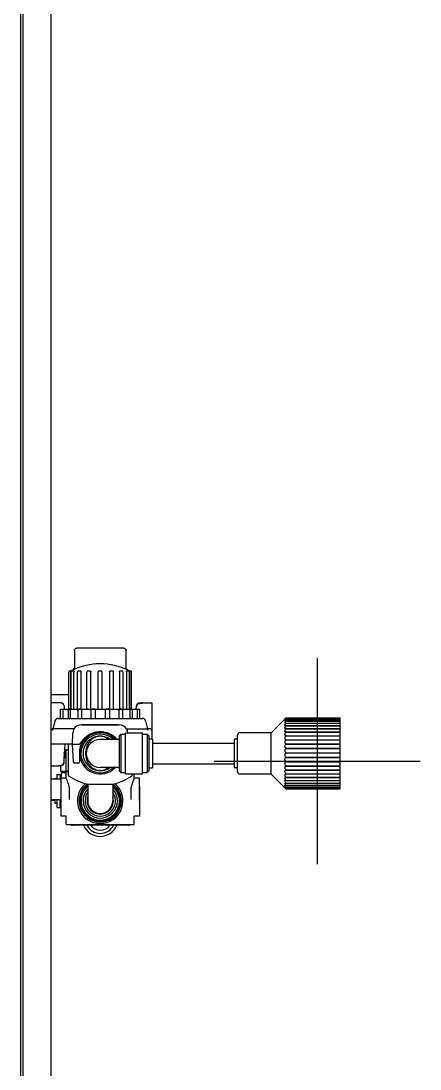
# Model space of a CAD drawing. Header units: millimetres. Extents: x 2482 to 7241, y 2335 to 6851.
# Drawn here: x 4660 to 4854, y 4511 to 5019 of the extents above; entities that cross this region are included whole.
import ezdxf

# ---------------------------------------------------------------- set-up
doc = ezdxf.new("R2010")
doc.units = ezdxf.units.MM
doc.header["$LTSCALE"] = 669.9
doc.layers.get('0').update_dxf_attribs({"linetype": 'CONTINUOUS'})
for name, color, linetype in [('_2211', 7, 'CONTINUOUS'), ('_7182', 7, 'CONTINUOUS'), ('_9295', 7, 'CONTINUOUS'), ('ASSI', 7, 'CONTINUOUS'), ('GEOM', 7, 'CONTINUOUS')]:
    doc.layers.add(name, color=color, linetype=linetype)

msp = doc.modelspace()

# ---------------------------------------------------------------- linework, layer by layer
at = {"linetype": 'Continuous'}
msp.add_line((4659.85, 3837.47), (4659.85, 5487.87), dxfattribs=at)
at = {"color": 4}
for p, q in [((4803.63, 4710.15), (4803.63, 4610.15)), ((4753.63, 4660.15), (4853.63, 4660.15))]:
    msp.add_line(p, q, dxfattribs=at)
at = {"color": 7, "linetype": 'Continuous'}
for p, q in [((4765.05, 4670.87), (4763.75, 4670.87)), ((4681.08, 4668.13), (4680.73, 4661.44)), ((4680.9, 4664.37), (4681.45, 4664.37)), ((4681.45, 4664.8), (4681.45, 4664.87)), ((4681.45, 4663.37), (4680.9, 4663.37)), ((4680.93, 4661.57), (4680.9, 4661.57)), ((4681.45, 4662.94), (4681.46, 4662.96)), ((4677.35, 4653.67), (4678.85, 4653.67)), ((4677.35, 4653.67), (4677.35, 4651.47)), ((4678.85, 4653.67), (4678.85, 4651.47)), ((4679.35, 4654.17), (4679.35, 4651.87)), ((4765.05, 4656.87), (4763.75, 4656.87)), ((4678.85, 4653.17), (4679.35, 4653.17)), ((4677.35, 4641.57), (4677.35, 4637.67)), ((4678.85, 4637.67), (4678.85, 4641.57)), ((4677.35, 4637.67), (4678.85, 4637.67)), ((4678.85, 4638.17), (4679.3, 4638.17))]:
    msp.add_line(p, q, dxfattribs=at)
for centre, radius, start, end in [((4677.14, 4663.87), 3.79, 2.8369, 7.5991), ((4677.14, 4663.87), 3.79, 352.4059, 2.5294), ((4677.16, 4663.87), 3.77, 2.5452, 2.8338), ((4676.85, 4663.68), 4.75, 28.9684, 29.8292), ((4676.85, 4663.68), 4.75, 28.0074, 28.9684), ((4676.85, 4663.68), 4.75, 26.6813, 28.0074), ((4681.33, 4668.12), 0.25, 118.9983, 177), ((4676.85, 4663.69), 4.74, 25.5402, 26.6812), ((4676.86, 4663.69), 4.74, 24.5722, 25.5402), ((4676.86, 4663.69), 4.73, 23.3175, 24.5722), ((4676.87, 4663.69), 4.73, 22.5474, 23.3174), ((4676.87, 4663.69), 4.72, 21.0025, 22.5476), ((4676.88, 4663.7), 4.72, 20.5181, 21.0023), ((4676.89, 4663.7), 4.7, 18.4656, 20.5187), ((4676.91, 4663.71), 4.68, 17.3773, 18.465), ((4676.92, 4663.71), 4.67, 16.3949, 17.3772), ((4676.95, 4663.72), 4.64, 14.3176, 16.3964), ((4679.48, 4664.62), 1.98, 4.6009, 5.2558), ((4679.46, 4664.62), 2.01, 352.7256, 354.8598), ((4679.49, 4664.62), 1.97, 3.2166, 4.6016), ((4679.5, 4664.62), 1.96, 2.3765, 3.2159), ((4679.51, 4664.62), 1.95, 1.1544, 2.3767), ((4679.51, 4664.62), 1.95, 359.0741, 1.1541), ((4679.51, 4664.62), 1.95, 358.0037, 359.0738), ((4679.5, 4664.62), 1.96, 356.9771, 358.0037), ((4679.49, 4664.62), 1.97, 355.714, 356.9767), ((4679.48, 4664.62), 1.98, 354.8627, 355.7144), ((4676.83, 4664.07), 4.8, 324.5758, 328.6273), ((4676.84, 4664.05), 4.75, 328.4659, 331.0313), ((4676.85, 4664.05), 4.75, 331.0316, 331.9926), ((4676.85, 4664.05), 4.75, 331.9926, 333.3187), ((4676.85, 4664.05), 4.74, 333.3188, 334.4598), ((4676.86, 4664.05), 4.74, 334.4598, 335.4278), ((4676.86, 4664.05), 4.73, 335.4278, 336.6825), ((4676.87, 4664.04), 4.73, 336.6826, 337.4526), ((4676.87, 4664.04), 4.72, 337.4524, 338.9975), ((4676.88, 4664.04), 4.72, 338.9977, 339.4819), ((4676.89, 4664.03), 4.7, 339.4813, 341.5344), ((4676.91, 4664.03), 4.68, 341.535, 342.6227), ((4676.92, 4664.02), 4.67, 342.6228, 343.6051), ((4676.95, 4664.01), 4.64, 343.6036, 345.6824), ((4679.46, 4663.11), 2.01, 5.1401, 7.2744), ((4679.46, 4663.12), 2.01, 352.7259, 354.7415), ((4679.48, 4663.12), 1.98, 4.2856, 5.1372), ((4679.49, 4663.12), 1.97, 3.0233, 4.286), ((4679.5, 4663.12), 1.96, 1.9964, 3.0228), ((4679.51, 4663.12), 1.95, 0.9261, 1.9964), ((4679.51, 4663.12), 1.95, 358.8459, 0.9258), ((4679.51, 4663.12), 1.96, 357.6233, 358.8455), ((4679.5, 4663.12), 1.96, 356.7841, 357.6235), ((4679.49, 4663.12), 1.97, 355.3984, 356.7833), ((4679.85, 4654.17), 0.5, 90, 180)]:
    msp.add_arc(centre, radius, start, end, dxfattribs=at)
at = {"layer": '_2211', "color": 7, "linetype": 'Continuous'}
for centre, start, end in [((4687.44, 4702.28), 120.5697, 140.4597), ((4709.27, 4702.28), 39.5403, 59.4303)]:
    msp.add_arc(centre, 3.18, start, end, dxfattribs=at)
at = {"layer": '_7182', "color": 7, "linetype": 'Continuous'}
for p, q in [((4681.58, 4665.63), (4681.58, 4655.09)), ((4678.99, 4658.01), (4678.99, 4655.09)), ((4682.85, 4655.09), (4678.99, 4655.09))]:
    msp.add_line(p, q, dxfattribs=at)
at = {"layer": '_9295', "color": 7, "linetype": 'Continuous'}
for p, q in [((4679.35, 4648.23), (4679.3, 4648.23)), ((4679.3, 4633.5), (4679.3, 4648.23)), ((4717.4, 4648.23), (4717.35, 4648.23)), ((4717.4, 4648.23), (4717.4, 4633.5)), ((4681.85, 4633.5), (4679.3, 4633.5)), ((4717.4, 4633.5), (4714.85, 4633.5)), ((4711.71, 4629.02), (4684.99, 4629.02))]:
    msp.add_line(p, q, dxfattribs=at)
for centre, start, end in [((4684.99, 4630.54), 230.9115, 270), ((4711.71, 4630.54), 270, 309.0885)]:
    msp.add_arc(centre, 1.52, start, end, dxfattribs=at)
at = {"layer": 'ASSI', "color": 7, "linetype": 'Continuous'}
for p, q in [((4683.1, 4692.27), (4674.35, 4692.27)), ((4679.05, 4685.27), (4717.65, 4685.27)), ((4679.05, 4680.87), (4679.05, 4685.27)), ((4680.31, 4680.87), (4680.31, 4685.27)), ((4682.82, 4684.77), (4682.82, 4680.87)), ((4683.88, 4680.87), (4683.88, 4685.27)), ((4687.49, 4684.77), (4687.49, 4680.87)), ((4689.24, 4685.19), (4689.24, 4685.27)), ((4689.25, 4684.77), (4689.25, 4680.87)), ((4693.8, 4684.77), (4693.8, 4680.87)), ((4695.89, 4684.77), (4695.89, 4680.87)), ((4700.82, 4684.77), (4700.82, 4680.87)), ((4702.9, 4684.77), (4702.9, 4680.87)), ((4707.45, 4684.77), (4707.45, 4680.87)), ((4707.47, 4685.19), (4707.47, 4685.27)), ((4709.22, 4684.77), (4709.22, 4680.87)), ((4712.82, 4680.87), (4712.82, 4685.27)), ((4713.88, 4684.77), (4713.88, 4680.87)), ((4716.4, 4680.87), (4716.4, 4685.27)), ((4717.65, 4680.87), (4717.65, 4685.27)), ((4676.36, 4679.75), (4675.26, 4675.53)), ((4720.34, 4679.75), (4721.37, 4675.78)), ((4710.55, 4673.82), (4718.95, 4673.82)), ((4710.55, 4653.92), (4710.55, 4673.82)), ((4718.95, 4653.92), (4718.95, 4673.82)), ((4707.05, 4670.67), (4698.35, 4670.67)), ((4708.35, 4673.17), (4710.55, 4673.17)), ((4718.95, 4673.17), (4721.15, 4673.17)), ((4723.65, 4668.87), (4763.55, 4668.87)), ((4723.65, 4658.87), (4763.55, 4658.87)), ((4679.85, 4654.67), (4681.85, 4654.67)), ((4680.88, 4655.09), (4681.1, 4654.87)), ((4682.85, 4654.87), (4681.1, 4654.87)), ((4681.85, 4651.87), (4681.85, 4654.87)), ((4707.05, 4657.07), (4698.35, 4657.07)), ((4708.35, 4654.57), (4710.55, 4654.57)), ((4710.55, 4653.92), (4718.95, 4653.92)), ((4714.85, 4651.86), (4714.85, 4653.92)), ((4718.95, 4654.57), (4721.15, 4654.57)), ((4674.35, 4651.47), (4679.35, 4651.47)), ((4676.35, 4651.67), (4677.35, 4651.67)), ((4676.35, 4651.47), (4676.35, 4651.67)), ((4681.86, 4651.87), (4679.35, 4651.87)), ((4679.35, 4640.87), (4679.35, 4651.87)), ((4681.86, 4651.85), (4681.85, 4651.87)), ((4717.35, 4651.87), (4714.85, 4651.87)), ((4717.35, 4640.87), (4717.35, 4651.87)), ((4683.35, 4641.55), (4683.35, 4647.29)), ((4713.35, 4641.55), (4713.35, 4647.29)), ((4674.35, 4641.57), (4679.3, 4641.57)), ((4676.35, 4641.57), (4676.35, 4639.67)), ((4676.35, 4639.67), (4677.35, 4639.67)), ((4681.85, 4629.37), (4681.85, 4633.5)), ((4714.85, 4629.37), (4714.85, 4633.5))]:
    msp.add_line(p, q, dxfattribs=at)
at = {"layer": 'ASSI', "linetype": 'Continuous'}
msp.add_line((4681.18, 4665.63), (4682.85, 4665.63), dxfattribs=at)
at = {"layer": 'ASSI', "color": 7, "linetype": 'Continuous'}
for centre, radius, start, end in [((4690.31, 4685.2), 1.07, 180.1872, 181.5909), ((4676.83, 4664.07), 4.8, 324.1278, 328.6273), ((4698.35, 4640.87), 11.05, 130.5883, 49.4117)]:
    msp.add_arc(centre, radius, start, end, dxfattribs=at)
for points, knots in [([(4682.82, 4684.77), (4682.82, 4684.9), (4682.98, 4685.18), (4683.26, 4685.27), (4683.4, 4685.27)], [0, 0, 0, 0, 0.496582, 1, 1, 1, 1]), ([(4687.49, 4684.77), (4687.49, 4684.9), (4687.63, 4685.17), (4687.89, 4685.27), (4688.02, 4685.27)], [0, 0, 0, 0, 0.514685, 1, 1, 1, 1]), ([(4689.24, 4685.17), (4689.24, 4685.14), (4689.24, 4685.01), (4689.25, 4684.88), (4689.25, 4684.77)], [0, 0, 0, 0, 0.18902, 1, 1, 1, 1]), ([(4693.8, 4684.77), (4693.8, 4684.84), (4693.85, 4685.06), (4694.06, 4685.27), (4694.21, 4685.27)], [0, 0, 0, 0, 0.30425, 1, 1, 1, 1]), ([(4695.67, 4685.27), (4695.73, 4685.27), (4695.85, 4685.06), (4695.89, 4684.89), (4695.89, 4684.77)], [0, 0, 0, 0, 0.341716, 1, 1, 1, 1]), ([(4700.82, 4684.77), (4700.82, 4684.89), (4700.85, 4685.06), (4700.97, 4685.27), (4701.04, 4685.27)], [0, 0, 0, 0, 0.658284, 1, 1, 1, 1]), ([(4702.49, 4685.27), (4702.54, 4685.27), (4702.76, 4685.2), (4702.9, 4684.95), (4702.9, 4684.77)], [0, 0, 0, 0, 0.207365, 1, 1, 1, 1]), ([(4707.45, 4684.77), (4707.45, 4684.81), (4707.45, 4684.95), (4707.47, 4685.09), (4707.47, 4685.19)], [0, 0, 0, 0, 0.310305, 1, 1, 1, 1]), ([(4708.68, 4685.27), (4708.81, 4685.27), (4709.07, 4685.17), (4709.22, 4684.9), (4709.22, 4684.77)], [0, 0, 0, 0, 0.485315, 1, 1, 1, 1]), ([(4713.3, 4685.27), (4713.44, 4685.27), (4713.72, 4685.18), (4713.88, 4684.9), (4713.88, 4684.77)], [0, 0, 0, 0, 0.503418, 1, 1, 1, 1]), ([(4683.35, 4647.29), (4683.24, 4647.88), (4682.85, 4649.44), (4682.27, 4650.93), (4681.86, 4651.85)], [0, 0, 0, 0, 0.375372, 1, 1, 1, 1]), ([(4714.85, 4651.87), (4714.83, 4651.85), (4714.8, 4651.72), (4714.68, 4651.49), (4714.52, 4651.09), (4714.2, 4650.31), (4713.76, 4649.03), (4713.47, 4647.92), (4713.35, 4647.29)], [0, 0, 0, 0, 0.01883, 0.074408, 0.164268, 0.284948, 0.603343, 1, 1, 1, 1])]:
    msp.add_open_spline(points, degree=3, knots=knots, dxfattribs=at)
at = {"layer": 'GEOM', "linetype": 'Continuous'}
for p, q in [((4660.85, 3832.87), (4660.85, 5484.69)), ((4674.35, 5484.49), (4674.35, 4373.87))]:
    msp.add_line(p, q, dxfattribs=at)
at = {"layer": 'GEOM', "color": 7, "linetype": 'Continuous'}
for p, q in [((4709.65, 4714.87), (4687.05, 4714.87)), ((4685.83, 4713.87), (4685.83, 4713.99)), ((4685.83, 4713.99), (4685.83, 4704.64)), ((4710.88, 4713.99), (4710.87, 4713.87)), ((4710.88, 4704.64), (4710.88, 4713.99)), ((4683.1, 4685.27), (4683.1, 4703.37)), ((4683.6, 4703.87), (4684.32, 4703.87)), ((4684.14, 4685.27), (4684.14, 4703.26)), ((4684.19, 4685.27), (4684.19, 4703.37)), ((4684.69, 4703.87), (4685.56, 4703.87)), ((4685.6, 4685.27), (4685.6, 4703.26)), ((4687.28, 4685.27), (4687.28, 4703.37)), ((4687.78, 4703.87), (4688.75, 4703.87)), ((4689.01, 4703.26), (4689.01, 4703.37)), ((4689.01, 4685.27), (4689.01, 4703.26)), ((4691.9, 4685.27), (4691.9, 4703.37)), ((4692.4, 4703.87), (4693.4, 4703.87)), ((4693.47, 4703.86), (4693.4, 4703.87)), ((4693.83, 4703.26), (4693.84, 4703.37)), ((4693.83, 4685.27), (4693.83, 4703.26)), ((4697.35, 4685.27), (4697.35, 4703.37)), ((4697.85, 4703.87), (4698.85, 4703.87)), ((4699.35, 4685.27), (4699.35, 4703.37)), ((4702.87, 4703.37), (4702.87, 4703.26)), ((4702.87, 4703.26), (4702.87, 4685.27)), ((4703.24, 4703.86), (4703.3, 4703.87)), ((4703.3, 4703.87), (4704.3, 4703.87)), ((4704.8, 4685.27), (4704.8, 4703.37)), ((4707.69, 4703.37), (4707.7, 4703.26)), ((4707.7, 4703.26), (4707.7, 4685.27)), ((4707.96, 4703.87), (4708.93, 4703.87)), ((4709.43, 4685.27), (4709.43, 4703.37)), ((4711.1, 4703.26), (4711.1, 4685.27)), ((4711.14, 4703.87), (4712.02, 4703.87)), ((4712.38, 4703.87), (4713.1, 4703.87)), ((4712.52, 4685.27), (4712.52, 4703.37)), ((4712.56, 4703.37), (4712.57, 4703.29)), ((4712.57, 4703.29), (4712.57, 4703.26)), ((4712.57, 4703.26), (4712.57, 4685.27)), ((4713.6, 4685.27), (4713.6, 4703.37)), ((4678.24, 4688.37), (4674.35, 4688.37)), ((4678.87, 4688.36), (4678.27, 4688.37)), ((4679.27, 4688.36), (4678.87, 4688.36)), ((4680.77, 4686.94), (4680.74, 4687.18)), ((4680.77, 4686.94), (4680.86, 4685.27)), ((4683.88, 4685.27), (4683.4, 4685.27)), ((4689.24, 4685.27), (4688.02, 4685.27)), ((4695.67, 4685.27), (4694.21, 4685.27)), ((4702.49, 4685.27), (4701.04, 4685.27)), ((4708.68, 4685.27), (4707.47, 4685.27)), ((4713.3, 4685.27), (4712.82, 4685.27)), ((4715.84, 4685.27), (4715.93, 4686.91)), ((4717.42, 4688.03), (4717.21, 4688.01)), ((4717.83, 4688.03), (4717.42, 4688.03)), ((4717.43, 4688.33), (4717.84, 4688.33)), ((4718.03, 4688.04), (4717.83, 4688.03)), ((4718.68, 4688.37), (4723.35, 4688.37)), ((4723.35, 4688.37), (4723.35, 4670.87)), ((4677.81, 4680.87), (4718.89, 4680.87)), ((4781.3, 4673.87), (4788.06, 4680.62)), ((4788.55, 4681.1), (4814.85, 4681.1)), ((4788.55, 4681.1), (4814.85, 4681.1)), ((4788.55, 4681.1), (4788.55, 4681.1)), ((4788.55, 4680.87), (4814.85, 4680.87)), ((4788.55, 4680.85), (4788.55, 4680.87)), ((4788.55, 4680.85), (4814.85, 4680.85)), ((4788.55, 4680.38), (4814.85, 4680.38)), ((4788.55, 4680.34), (4788.55, 4680.38)), ((4788.55, 4680.34), (4814.85, 4680.34)), ((4788.55, 4679.62), (4814.85, 4679.62)), ((4788.55, 4679.57), (4788.55, 4679.62)), ((4788.55, 4679.57), (4814.85, 4679.57)), ((4814.85, 4646.63), (4814.85, 4681.1)), ((4675.35, 4675.87), (4674.35, 4675.87)), ((4685.43, 4675.87), (4675.37, 4675.87)), ((4684.84, 4668.37), (4685.03, 4673.84)), ((4689.03, 4677.7), (4707.67, 4677.7)), ((4689.6, 4677.9), (4707.1, 4677.9)), ((4689.6, 4677.7), (4689.6, 4677.9)), ((4707.1, 4677.7), (4707.1, 4677.9)), ((4711.58, 4675.87), (4721.33, 4675.87)), ((4711.67, 4673.84), (4711.67, 4673.82)), ((4721.35, 4675.85), (4721.35, 4675.87)), ((4721.37, 4675.78), (4721.37, 4675.8)), ((4721.7, 4675.87), (4721.57, 4675.89)), ((4722.35, 4675.87), (4721.7, 4675.87)), ((4781.3, 4673.87), (4766.05, 4673.87)), ((4781.3, 4653.87), (4781.3, 4673.87)), ((4788.55, 4675.93), (4788.38, 4675.91)), ((4788.55, 4674.29), (4788.5, 4674.28)), ((4788.55, 4678.62), (4814.85, 4678.62)), ((4788.55, 4678.55), (4788.55, 4678.62)), ((4788.55, 4678.55), (4814.85, 4678.55)), ((4788.55, 4677.38), (4814.85, 4677.38)), ((4788.55, 4677.3), (4788.55, 4677.38)), ((4788.55, 4677.3), (4814.85, 4677.3)), ((4788.55, 4675.93), (4814.85, 4675.93)), ((4788.55, 4675.84), (4788.55, 4675.93)), ((4788.55, 4675.84), (4814.85, 4675.84)), ((4788.55, 4674.29), (4814.85, 4674.29)), ((4788.55, 4674.19), (4788.55, 4674.29)), ((4788.55, 4674.19), (4814.85, 4674.19)), ((4707.55, 4672.37), (4708.35, 4673.17)), ((4707.55, 4672.37), (4707.55, 4655.37)), ((4708.35, 4673.17), (4708.35, 4654.57)), ((4721.95, 4672.37), (4721.15, 4673.17)), ((4721.15, 4673.17), (4721.15, 4654.57)), ((4721.95, 4672.37), (4721.95, 4655.37)), ((4723.65, 4670.87), (4721.95, 4670.87)), ((4723.65, 4670.87), (4723.65, 4656.87)), ((4763.55, 4657.07), (4763.55, 4670.67)), ((4765.05, 4654.87), (4765.05, 4672.87)), ((4788.55, 4672.48), (4814.85, 4672.48)), ((4788.55, 4672.38), (4788.55, 4672.48)), ((4788.55, 4672.38), (4814.85, 4672.38)), ((4788.55, 4670.54), (4814.85, 4670.54)), ((4788.55, 4670.43), (4788.55, 4670.54)), ((4788.55, 4670.43), (4814.85, 4670.43)), ((4684.84, 4668.37), (4674.44, 4668.37)), ((4682.85, 4668.37), (4682.85, 4653.32)), ((4685.3, 4659.59), (4684.84, 4668.37)), ((4685.1, 4668.37), (4688.36, 4668.37)), ((4688.25, 4664.12), (4688.2, 4664.12)), ((4688.2, 4664.12), (4688.2, 4659.62)), ((4688.25, 4665.37), (4688.25, 4662.37)), ((4688.38, 4664.62), (4688.25, 4664.62)), ((4688.46, 4665.37), (4688.28, 4665.37)), ((4788.55, 4668.49), (4814.85, 4668.49)), ((4788.55, 4668.38), (4788.55, 4668.49)), ((4788.55, 4668.38), (4814.85, 4668.38)), ((4788.55, 4666.37), (4814.85, 4666.37)), ((4788.55, 4666.26), (4788.55, 4666.37)), ((4788.55, 4666.26), (4814.85, 4666.26)), ((4788.55, 4664.21), (4814.85, 4664.21)), ((4788.55, 4664.1), (4788.55, 4664.21)), ((4788.55, 4664.1), (4814.85, 4664.1)), ((4680.73, 4661.44), (4680.6, 4658.97)), ((4687.7, 4659.12), (4685.8, 4659.12)), ((4688.25, 4663.12), (4688.38, 4663.12)), ((4688.46, 4662.37), (4688.25, 4662.37)), ((4788.55, 4662.05), (4814.85, 4662.05)), ((4788.55, 4661.93), (4788.55, 4662.05)), ((4788.55, 4661.93), (4814.85, 4661.93)), ((4788.55, 4659.91), (4814.85, 4659.91)), ((4788.55, 4659.8), (4788.55, 4659.91)), ((4788.55, 4659.8), (4814.85, 4659.8)), ((4674.35, 4657.87), (4677.89, 4657.87)), ((4678.06, 4657.9), (4678.06, 4657.9)), ((4678.08, 4657.9), (4678.11, 4657.91)), ((4678.1, 4657.91), (4678.13, 4657.92)), ((4678.87, 4658.01), (4679.6, 4658.01)), ((4679.12, 4658.01), (4679.33, 4658.03)), ((4698.35, 4655.57), (4697.7, 4655.6)), ((4707.55, 4655.37), (4708.35, 4654.57)), ((4713.85, 4653.92), (4713.85, 4653.32)), ((4721.95, 4655.37), (4721.15, 4654.57)), ((4721.95, 4656.87), (4723.65, 4656.87)), ((4781.3, 4653.87), (4766.05, 4653.87)), ((4781.3, 4653.87), (4788.02, 4647.15)), ((4788.54, 4653.91), (4788.55, 4653.91)), ((4788.55, 4657.84), (4814.85, 4657.84)), ((4788.55, 4657.73), (4788.55, 4657.84)), ((4788.55, 4657.73), (4814.85, 4657.73)), ((4788.55, 4655.86), (4814.85, 4655.86)), ((4788.55, 4655.76), (4788.55, 4655.86)), ((4788.55, 4655.76), (4814.85, 4655.76)), ((4788.55, 4654.01), (4814.85, 4654.01)), ((4788.55, 4653.91), (4788.55, 4654.01)), ((4788.55, 4653.91), (4814.85, 4653.91)), ((4674.35, 4651.47), (4679.35, 4651.47)), ((4692.25, 4648.91), (4704.45, 4648.91)), ((4692.25, 4648.91), (4692.25, 4640.87)), ((4704.45, 4648.91), (4704.45, 4640.87)), ((4788.41, 4652.24), (4788.55, 4652.23)), ((4788.55, 4652.31), (4814.85, 4652.31)), ((4788.55, 4652.23), (4788.55, 4652.31)), ((4788.55, 4652.23), (4814.85, 4652.23)), ((4788.55, 4650.8), (4814.85, 4650.8)), ((4788.55, 4650.72), (4788.55, 4650.8)), ((4788.55, 4650.72), (4814.85, 4650.72)), ((4788.55, 4649.49), (4814.85, 4649.49)), ((4788.55, 4649.43), (4788.55, 4649.49)), ((4788.55, 4649.43), (4814.85, 4649.43)), ((4788.55, 4648.41), (4814.85, 4648.41)), ((4788.55, 4648.36), (4788.55, 4648.41)), ((4788.55, 4648.36), (4814.85, 4648.36)), ((4689.35, 4645.2), (4689.35, 4645.49)), ((4689.85, 4646.35), (4690.14, 4646.52)), ((4706.56, 4646.52), (4706.85, 4646.35)), ((4707.35, 4645.49), (4707.35, 4645.2)), ((4788.55, 4646.63), (4788.53, 4646.65)), ((4788.55, 4647.57), (4814.85, 4647.57)), ((4788.55, 4647.53), (4788.55, 4647.57)), ((4788.55, 4647.53), (4814.85, 4647.53)), ((4788.55, 4646.99), (4814.85, 4646.99)), ((4788.55, 4646.97), (4788.55, 4646.99)), ((4788.55, 4646.97), (4814.85, 4646.97)), ((4788.55, 4646.68), (4814.85, 4646.68)), ((4788.55, 4646.67), (4788.55, 4646.68)), ((4788.55, 4646.67), (4814.85, 4646.67)), ((4788.55, 4646.63), (4814.85, 4646.63)), ((4674.35, 4641.57), (4679.3, 4641.57)), ((4674.35, 4641.17), (4676.35, 4641.17)), ((4688.46, 4642.37), (4688.25, 4642.37)), ((4688.25, 4642.37), (4688.25, 4639.37)), ((4688.38, 4641.62), (4688.25, 4641.62)), ((4688.38, 4640.12), (4688.25, 4640.12)), ((4688.46, 4639.37), (4688.25, 4639.37)), ((4708.45, 4642.37), (4708.24, 4642.37)), ((4708.45, 4639.37), (4708.24, 4639.37)), ((4708.45, 4641.62), (4708.32, 4641.62)), ((4708.45, 4640.12), (4708.32, 4640.12)), ((4708.45, 4639.37), (4708.45, 4642.37)), ((4689.35, 4636.25), (4689.35, 4636.54)), ((4690.14, 4635.22), (4689.85, 4635.38)), ((4706.85, 4635.38), (4706.56, 4635.22)), ((4707.35, 4636.54), (4707.35, 4636.25)), ((4681.85, 4629.37), (4714.85, 4629.37)), ((4697.35, 4629.37), (4697.35, 4629.17)), ((4699.35, 4629.17), (4697.35, 4629.17)), ((4697.85, 4630.76), (4697.54, 4630.94)), ((4699.16, 4630.94), (4698.85, 4630.76)), ((4699.35, 4629.37), (4699.35, 4629.17))]:
    msp.add_line(p, q, dxfattribs=at)
for points in [[(4684.14, 4703.26), (4684.14, 4703.29), (4684.14, 4703.33), (4684.14, 4703.37)], [(4685.6, 4703.26), (4685.6, 4703.29), (4685.6, 4703.33), (4685.61, 4703.37)], [(4711.1, 4703.37), (4711.1, 4703.33), (4711.1, 4703.29), (4711.1, 4703.26)], [(4680.74, 4687.18), (4680.59, 4687.58), (4680.31, 4687.94), (4679.94, 4688.2), (4679.51, 4688.34), (4679.27, 4688.36)], [(4717.21, 4688.01), (4716.79, 4687.88), (4716.42, 4687.63), (4716.13, 4687.27), (4715.95, 4686.82), (4715.91, 4686.51)], [(4717.43, 4688.33), (4717.19, 4688.32), (4716.76, 4688.18), (4716.39, 4687.92), (4716.11, 4687.56), (4715.96, 4687.13), (4715.93, 4686.91)], [(4718.66, 4688.37), (4718.58, 4688.37), (4718.35, 4688.35), (4718.09, 4688.34), (4717.84, 4688.33)], [(4718.41, 4688.14), (4718.33, 4688.11), (4718.2, 4688.07), (4718.03, 4688.04)], [(4718.46, 4688.17), (4718.46, 4688.16), (4718.41, 4688.14)], [(4721.57, 4675.89), (4721.43, 4675.95), (4721.34, 4676.03), (4721.29, 4676.1)], [(4679.33, 4658.03), (4679.76, 4658.16), (4680.13, 4658.41), (4680.42, 4658.77), (4680.59, 4659.21), (4680.62, 4659.48)], [(4679.6, 4658.01), (4679.7, 4658.02), (4680.01, 4658.11), (4680.29, 4658.29), (4680.48, 4658.56), (4680.59, 4658.87), (4680.6, 4658.97)], [(4678.06, 4657.9), (4678.07, 4657.9), (4678.08, 4657.9)], [(4678.06, 4657.9), (4678.06, 4657.9), (4678.07, 4657.9), (4678.09, 4657.9)], [(4678.12, 4657.91), (4678.17, 4657.93), (4678.21, 4657.93), (4678.25, 4657.94), (4678.3, 4657.96), (4678.36, 4657.97), (4678.42, 4657.98), (4678.49, 4657.99), (4678.56, 4658)], [(4678.15, 4657.92), (4678.19, 4657.93), (4678.23, 4657.94), (4678.27, 4657.95), (4678.33, 4657.96), (4678.38, 4657.97), (4678.45, 4657.98), (4678.52, 4657.99), (4678.59, 4658), (4678.67, 4658.01), (4678.76, 4658.01), (4678.84, 4658.01)], [(4678.56, 4658), (4678.65, 4658), (4678.73, 4658.01), (4678.82, 4658.01), (4678.87, 4658.01)]]:
    msp.add_lwpolyline(points, dxfattribs=at)
for centre, radius, start, end in [((4698.35, 4676.61), 30.76, 63.561, 116.439), ((4683.6, 4703.37), 0.5, 90, 180), ((4685.3, 4703.24), 1.17, 161.6963, 173.4795), ((4684.69, 4703.37), 0.5, 89.9999, 180), ((4685.1, 4703.26), 1, 116.439, 142.2284), ((4687.78, 4703.37), 0.5, 89.9999, 180), ((4692.4, 4703.37), 0.5, 89.9999, 180), ((4697.85, 4703.37), 0.5, 89.9996, 180), ((4698.85, 4703.37), 0.5, 0, 89.9999), ((4704.3, 4703.37), 0.5, 0, 90.0001), ((4708.93, 4703.37), 0.5, 0, 90.0001), ((4712.02, 4703.37), 0.5, 0, 90.0001), ((4711.6, 4703.26), 1, 37.7716, 63.561), ((4711.4, 4703.24), 1.17, 6.5199, 18.2653), ((4713.1, 4703.37), 0.5, 0, 90), ((4679.27, 4686.86), 1.5, 12.4681, 90.0234), ((4718.81, 4687.87), 0.5, 90, 147.1066), ((4677.81, 4679.37), 1.5, 90, 165.4258), ((4718.89, 4679.37), 1.5, 14.5742, 90), ((4689.03, 4673.7), 4, 90, 178), ((4698.35, 4664.12), 10.15, 40.3505, 180), ((4698.35, 4663.87), 10, 43.0145, 316.9855), ((4707.67, 4673.7), 4, 2, 90), ((4705.85, 4671.75), 16.04, 14.6086, 14.8246), ((4722.35, 4674.87), 1, 360, 90), ((4766.05, 4672.87), 1, 90, 180), ((4787.69, 4680.34), 1.93, 295.7126, 296.4484), ((4788.09, 4678.68), 1.38, 288.7606, 289.5269), ((4698.35, 4663.87), 9.35, 46.7358, 313.2642), ((4698.35, 4663.87), 8.35, 54.7077, 305.2924), ((4698.35, 4663.87), 6.8, 90, 270), ((4707.05, 4671.17), 0.5, 270, 360), ((4763.75, 4670.67), 0.2, 90, 180), ((4685.8, 4659.62), 0.5, 183, 270), ((4687.7, 4659.62), 0.5, 270, 360), ((4698.35, 4661.66), 6.1, 270.0139, 278.3135), ((4707.05, 4656.57), 0.5, 0, 90), ((4763.75, 4657.07), 0.2, 180, 270), ((4766.05, 4654.87), 1, 180, 270), ((4683.15, 4653.32), 0.3, 180, 234.8473), ((4698.35, 4674.91), 26.7, 234.8473, 256.7934), ((4698.35, 4640.87), 10.25, 127.7372, 52.3378), ((4698.35, 4640.87), 10, 127.7732, 52.2268), ((4698.35, 4640.87), 9.7, 129.127, 50.971), ((4698.35, 4674.91), 26.7, 283.2066, 305.1527), ((4713.55, 4653.32), 0.3, 305.1527, 360), ((4787.82, 4647.84), 1.75, 65.2861, 66.07), ((4788.17, 4649.5), 1.28, 72.4785, 73.2089), ((4698.35, 4640.87), 9.35, 130.8222, 49.1778), ((4690.35, 4645.49), 1, 120, 180), ((4698.35, 4640.87), 8.35, 137.1111, 42.8875), ((4698.35, 4640.87), 7.4, 145.6036, 34.3964), ((4706.35, 4645.49), 1, 0, 60), ((4790.55, 4649.61), 3.53, 225.0097, 225.3367), ((4698.35, 4640.87), 6.4, 162.576, 16.7193), ((4698.35, 4640.87), 6.1, 180, 360), ((4690.35, 4636.25), 1, 180, 240), ((4706.35, 4636.25), 1, 300, 360), ((4698.35, 4632.37), 8.75, 202.5859, 337.4141), ((4698.35, 4632.37), 7.28, 207.4311, 332.5689), ((4698.35, 4632.37), 5.8, 215.3469, 324.6531), ((4698.35, 4631.63), 1, 240, 300)]:
    msp.add_arc(centre, radius, start, end, dxfattribs=at)
for points in [[(4686.38, 4714.71), (4686.17, 4714.62), (4685.98, 4714.46), (4685.87, 4714.26)], [(4687.05, 4714.87), (4686.82, 4714.87), (4686.59, 4714.81), (4686.38, 4714.71)], [(4710.32, 4714.71), (4710.11, 4714.81), (4709.88, 4714.87), (4709.65, 4714.87)], [(4710.84, 4714.26), (4710.73, 4714.46), (4710.53, 4714.62), (4710.32, 4714.71)], [(4685.83, 4713.99), (4685.83, 4714.08), (4685.84, 4714.17), (4685.87, 4714.26)], [(4710.84, 4714.26), (4710.86, 4714.17), (4710.88, 4714.08), (4710.88, 4713.99)], [(4684.27, 4703.78), (4684.24, 4703.72), (4684.21, 4703.66), (4684.19, 4703.6)], [(4688.75, 4703.87), (4688.82, 4703.87), (4688.89, 4703.84), (4688.93, 4703.78)], [(4693.47, 4703.86), (4693.54, 4703.85), (4693.61, 4703.83), (4693.67, 4703.78)], [(4693.67, 4703.78), (4693.79, 4703.69), (4693.84, 4703.52), (4693.84, 4703.37)], [(4702.87, 4703.37), (4702.86, 4703.52), (4702.92, 4703.69), (4703.04, 4703.78)], [(4703.04, 4703.78), (4703.09, 4703.83), (4703.16, 4703.85), (4703.24, 4703.86)], [(4707.77, 4703.78), (4707.81, 4703.84), (4707.89, 4703.87), (4707.96, 4703.87)], [(4712.51, 4703.6), (4712.49, 4703.66), (4712.46, 4703.72), (4712.43, 4703.78)], [(4711.44, 4675.56), (4711.43, 4675.67), (4711.46, 4675.87), (4711.58, 4675.87)], [(4721.35, 4675.87), (4721.33, 4675.93), (4721.32, 4675.99), (4721.3, 4676.06)], [(4721.69, 4674.96), (4721.6, 4675.05), (4721.53, 4675.17), (4721.5, 4675.29)], [(4788.53, 4677.37), (4788.45, 4677.34), (4788.36, 4677.32), (4788.27, 4677.32)], [(4788.3, 4650.77), (4788.38, 4650.77), (4788.46, 4650.75), (4788.54, 4650.73)]]:
    msp.add_open_spline(points, degree=3, dxfattribs=at)
for points, knots in [([(4684.32, 4703.87), (4684.33, 4703.87), (4684.28, 4703.82), (4684.28, 4703.8), (4684.27, 4703.78)], [0, 0, 0, 0, 0.252157, 1, 1, 1, 1]), ([(4685.56, 4703.87), (4685.58, 4703.87), (4685.62, 4703.85), (4685.63, 4703.8), (4685.63, 4703.78)], [0, 0, 0, 0, 0.457028, 1, 1, 1, 1]), ([(4685.63, 4703.78), (4685.64, 4703.76), (4685.64, 4703.62), (4685.62, 4703.48), (4685.61, 4703.37)], [0, 0, 0, 0, 0.182601, 1, 1, 1, 1]), ([(4688.93, 4703.78), (4688.95, 4703.76), (4689.02, 4703.63), (4689.02, 4703.48), (4689.01, 4703.37)], [0, 0, 0, 0, 0.203204, 1, 1, 1, 1]), ([(4707.69, 4703.37), (4707.69, 4703.41), (4707.69, 4703.55), (4707.71, 4703.7), (4707.77, 4703.78)], [0, 0, 0, 0, 0.296341, 1, 1, 1, 1]), ([(4711.1, 4703.37), (4711.09, 4703.41), (4711.08, 4703.55), (4711.06, 4703.69), (4711.07, 4703.78)], [0, 0, 0, 0, 0.304908, 1, 1, 1, 1]), ([(4711.07, 4703.78), (4711.07, 4703.8), (4711.08, 4703.85), (4711.12, 4703.87), (4711.14, 4703.87)], [0, 0, 0, 0, 0.542961, 1, 1, 1, 1]), ([(4712.43, 4703.78), (4712.42, 4703.8), (4712.42, 4703.82), (4712.38, 4703.87), (4712.38, 4703.87)], [0, 0, 0, 0, 0.748135, 1, 1, 1, 1]), ([(4788.06, 4680.09), (4787.98, 4680.09), (4788.16, 4680.41), (4788.31, 4680.57), (4788.47, 4680.76), (4788.55, 4680.85)], [0, 0, 0, 0, 0.266233, 0.601541, 1, 1, 1, 1]), ([(4788.03, 4680.48), (4788.01, 4680.48), (4788.08, 4680.6), (4788.16, 4680.67), (4788.35, 4680.89), (4788.48, 4681.02), (4788.55, 4681.1)], [0, 0, 0, 0, 0.064273, 0.283499, 0.61064, 1, 1, 1, 1]), ([(4788.11, 4679.43), (4788.09, 4679.43), (4788.04, 4679.44), (4788.01, 4679.52), (4788.04, 4679.61), (4788.12, 4679.79), (4788.3, 4680.04), (4788.46, 4680.24), (4788.55, 4680.34)], [0, 0, 0, 0, 0.058018, 0.112334, 0.195074, 0.313198, 0.628163, 1, 1, 1, 1]), ([(4788.18, 4678.5), (4788.15, 4678.5), (4788.09, 4678.51), (4788.02, 4678.59), (4788.02, 4678.71), (4788.09, 4678.92), (4788.27, 4679.22), (4788.45, 4679.45), (4788.55, 4679.57)], [0, 0, 0, 0, 0.073018, 0.137014, 0.219272, 0.333988, 0.641125, 1, 1, 1, 1]), ([(4788.55, 4680.87), (4788.49, 4680.82), (4788.38, 4680.73), (4788.23, 4680.6), (4788.12, 4680.53), (4788.05, 4680.48), (4788.03, 4680.48)], [0, 0, 0, 0, 0.35813, 0.662799, 0.887552, 1, 1, 1, 1]), ([(4788.55, 4681.1), (4788.5, 4681.05), (4788.33, 4680.89), (4788.16, 4680.73), (4788.05, 4680.62)], [0, 0, 0, 0, 0.318022, 1, 1, 1, 1]), ([(4788.55, 4680.38), (4788.46, 4680.31), (4788.3, 4680.2), (4788.13, 4680.09), (4788.06, 4680.09)], [0, 0, 0, 0, 0.624841, 1, 1, 1, 1]), ([(4788.55, 4679.62), (4788.47, 4679.57), (4788.33, 4679.49), (4788.18, 4679.43), (4788.11, 4679.43)], [0, 0, 0, 0, 0.588628, 1, 1, 1, 1]), ([(4675.11, 4674.95), (4675.14, 4675.03), (4675.21, 4675.33), (4675.29, 4675.62), (4675.35, 4675.83)], [0, 0, 0, 0, 0.277169, 1, 1, 1, 1]), ([(4675.35, 4675.83), (4675.36, 4675.84), (4675.36, 4675.85), (4675.36, 4675.87), (4675.37, 4675.87)], [0, 0, 0, 0, 0.718426, 1, 1, 1, 1]), ([(4698.37, 4674.36), (4697.34, 4674.36), (4695.79, 4674.13), (4693.87, 4673.42), (4692.52, 4672.69), (4691.29, 4671.8), (4690.37, 4670.93), (4689.71, 4670.17), (4689.32, 4669.67), (4689.03, 4669.27), (4688.82, 4668.95), (4688.59, 4668.69), (4688.49, 4668.37), (4688.36, 4668.37)], [0, 0, 0, 0, 0.253127, 0.379233, 0.504596, 0.629228, 0.753277, 0.815187, 0.877039, 0.907948, 0.938822, 0.969471, 1, 1, 1, 1]), ([(4706.55, 4670.67), (4705.52, 4671.78), (4703, 4673.67), (4699.91, 4674.35), (4698.37, 4674.36)], [0, 0, 0, 0, 0.496354, 1, 1, 1, 1]), ([(4711.44, 4675.56), (4711.44, 4675.49), (4711.46, 4675.22), (4711.48, 4674.95), (4711.53, 4674.76)], [0, 0, 0, 0, 0.271399, 1, 1, 1, 1]), ([(4721.5, 4675.29), (4721.47, 4675.41), (4721.43, 4675.6), (4721.35, 4675.75), (4721.36, 4675.87), (4721.33, 4675.87)], [0, 0, 0, 0, 0.622481, 0.878244, 1, 1, 1, 1]), ([(4788.27, 4677.32), (4788.19, 4677.32), (4787.99, 4677.4), (4788.04, 4677.79), (4788.24, 4678.15), (4788.44, 4678.42), (4788.55, 4678.55)], [0, 0, 0, 0, 0.153813, 0.348721, 0.651422, 1, 1, 1, 1]), ([(4788.38, 4675.91), (4788.28, 4675.91), (4788.03, 4675.98), (4788, 4676.43), (4788.22, 4676.85), (4788.43, 4677.15), (4788.55, 4677.3)], [0, 0, 0, 0, 0.170993, 0.368196, 0.664628, 1, 1, 1, 1]), ([(4788.55, 4672.48), (4788.42, 4672.49), (4788.12, 4672.6), (4787.96, 4673.12), (4788.17, 4673.68), (4788.41, 4674.03), (4788.55, 4674.19)], [0, 0, 0, 0, 0.188312, 0.403087, 0.692548, 1, 1, 1, 1]), ([(4788.5, 4674.28), (4788.38, 4674.28), (4788.1, 4674.35), (4787.99, 4674.73), (4788.07, 4675.05), (4788.23, 4675.42), (4788.41, 4675.68), (4788.55, 4675.84)], [0, 0, 0, 0, 0.183268, 0.385049, 0.522954, 0.677675, 1, 1, 1, 1]), ([(4788.53, 4678.6), (4788.5, 4678.59), (4788.39, 4678.54), (4788.27, 4678.5), (4788.18, 4678.5)], [0, 0, 0, 0, 0.290699, 1, 1, 1, 1]), ([(4698.35, 4672.17), (4697.93, 4672.17), (4697.06, 4672.08), (4695.73, 4671.64), (4694.44, 4670.87), (4693.29, 4669.78), (4692.36, 4668.44), (4691.81, 4667.18), (4691.51, 4666.15), (4691.36, 4665.38), (4691.28, 4664.74), (4691.26, 4664.24), (4691.25, 4663.87), (4691.26, 4663.5), (4691.28, 4663), (4691.36, 4662.36), (4691.51, 4661.58), (4691.81, 4660.55), (4692.36, 4659.3), (4693.29, 4657.96), (4694.44, 4656.87), (4695.73, 4656.1), (4696.84, 4655.73), (4697.49, 4655.63), (4697.7, 4655.6)], [0, 0, 0, 0, 0.06457, 0.12914, 0.19371, 0.25828, 0.32285, 0.38742, 0.419705, 0.45199, 0.484275, 0.500417, 0.51656, 0.532702, 0.548845, 0.58113, 0.613415, 0.6457, 0.71027, 0.774839, 0.839409, 0.903979, 0.968549, 1, 1, 1, 1]), ([(4702.41, 4670.67), (4702.36, 4670.72), (4701.89, 4671.09), (4700.97, 4671.64), (4699.64, 4672.08), (4698.77, 4672.17), (4698.35, 4672.17)], [0, 0, 0, 0, 0.04689, 0.364594, 0.682297, 1, 1, 1, 1]), ([(4788.55, 4670.54), (4788.41, 4670.57), (4788.12, 4670.74), (4787.96, 4671.29), (4788.16, 4671.87), (4788.41, 4672.22), (4788.55, 4672.38)], [0, 0, 0, 0, 0.193649, 0.422773, 0.709687, 1, 1, 1, 1]), ([(4788.55, 4668.49), (4788.41, 4668.55), (4788.12, 4668.76), (4787.96, 4669.34), (4788.15, 4669.94), (4788.41, 4670.28), (4788.55, 4670.43)], [0, 0, 0, 0, 0.20226, 0.443573, 0.726263, 1, 1, 1, 1]), ([(4685.1, 4668.37), (4685.04, 4668.37), (4684.98, 4668.41), (4684.84, 4668.35), (4684.84, 4668.37)], [0, 0, 0, 0, 0.744354, 1, 1, 1, 1]), ([(4788.55, 4666.37), (4788.41, 4666.45), (4788.12, 4666.71), (4787.91, 4667.49), (4788.25, 4668.1), (4788.55, 4668.38)], [0, 0, 0, 0, 0.215446, 0.469963, 1, 1, 1, 1]), ([(4788.55, 4664.21), (4788.4, 4664.31), (4788.13, 4664.6), (4787.91, 4665.39), (4788.25, 4666.01), (4788.55, 4666.26)], [0, 0, 0, 0, 0.228366, 0.492429, 1, 1, 1, 1]), ([(4788.55, 4662.05), (4788.4, 4662.17), (4788.13, 4662.48), (4787.96, 4663.09), (4788.13, 4663.7), (4788.4, 4663.99), (4788.55, 4664.1)], [0, 0, 0, 0, 0.239256, 0.508001, 0.770971, 1, 1, 1, 1]), ([(4788.55, 4659.91), (4788.25, 4660.19), (4787.91, 4660.8), (4788.12, 4661.59), (4788.4, 4661.85), (4788.55, 4661.93)], [0, 0, 0, 0, 0.524252, 0.78134, 1, 1, 1, 1]), ([(4788.55, 4657.84), (4788.4, 4657.99), (4788.15, 4658.33), (4787.96, 4658.93), (4788.12, 4659.51), (4788.41, 4659.74), (4788.55, 4659.8)], [0, 0, 0, 0, 0.269543, 0.550947, 0.795107, 1, 1, 1, 1]), ([(4699.23, 4655.63), (4699.37, 4655.65), (4699.94, 4655.76), (4700.97, 4656.1), (4701.89, 4656.65), (4702.36, 4657.01), (4702.42, 4657.06)], [0, 0, 0, 0, 0.127419, 0.533368, 0.939318, 1, 1, 1, 1]), ([(4788.55, 4655.86), (4788.41, 4656.02), (4788.15, 4656.37), (4787.96, 4656.96), (4788.12, 4657.51), (4788.41, 4657.69), (4788.55, 4657.73)], [0, 0, 0, 0, 0.285935, 0.571926, 0.804394, 1, 1, 1, 1]), ([(4788.55, 4654.01), (4788.41, 4654.17), (4788.16, 4654.52), (4787.96, 4655.09), (4788.12, 4655.62), (4788.42, 4655.74), (4788.55, 4655.76)], [0, 0, 0, 0, 0.302956, 0.591982, 0.81072, 1, 1, 1, 1]), ([(4788.55, 4652.31), (4788.41, 4652.48), (4788.22, 4652.74), (4788.06, 4653.13), (4788.01, 4653.4), (4788.04, 4653.64), (4788.2, 4653.87), (4788.41, 4653.91), (4788.54, 4653.91)], [0, 0, 0, 0, 0.317475, 0.470714, 0.607561, 0.720312, 0.815051, 1, 1, 1, 1]), ([(4788.55, 4649.49), (4788.44, 4649.63), (4788.23, 4649.91), (4788.03, 4650.29), (4788, 4650.69), (4788.22, 4650.77), (4788.3, 4650.77)], [0, 0, 0, 0, 0.345107, 0.646049, 0.84115, 1, 1, 1, 1]), ([(4788.55, 4647.57), (4788.46, 4647.68), (4788.31, 4647.87), (4788.13, 4648.13), (4788.04, 4648.31), (4788, 4648.49), (4788.09, 4648.53), (4788.13, 4648.53)], [0, 0, 0, 0, 0.370056, 0.614088, 0.801736, 0.912813, 1, 1, 1, 1]), ([(4788.55, 4650.8), (4788.42, 4650.95), (4788.21, 4651.26), (4787.99, 4651.71), (4788.05, 4652.17), (4788.3, 4652.24), (4788.41, 4652.24)], [0, 0, 0, 0, 0.332048, 0.627105, 0.825393, 1, 1, 1, 1]), ([(4788.55, 4648.41), (4788.45, 4648.54), (4788.26, 4648.78), (4788.08, 4649.09), (4788.02, 4649.31), (4788.02, 4649.44), (4788.1, 4649.52), (4788.17, 4649.52), (4788.2, 4649.52)], [0, 0, 0, 0, 0.355373, 0.660524, 0.774534, 0.857122, 0.923814, 1, 1, 1, 1]), ([(4788.13, 4648.53), (4788.16, 4648.53), (4788.31, 4648.5), (4788.44, 4648.42), (4788.55, 4648.36)], [0, 0, 0, 0, 0.187952, 1, 1, 1, 1]), ([(4788.2, 4649.52), (4788.23, 4649.52), (4788.34, 4649.51), (4788.45, 4649.47), (4788.53, 4649.44)], [0, 0, 0, 0, 0.213396, 1, 1, 1, 1]), ([(4788.55, 4646.99), (4788.47, 4647.09), (4788.35, 4647.23), (4788.2, 4647.41), (4788.12, 4647.53), (4788.06, 4647.64), (4788.02, 4647.71), (4788.02, 4647.78), (4788.06, 4647.79), (4788.07, 4647.79)], [0, 0, 0, 0, 0.380069, 0.550683, 0.700427, 0.821405, 0.906318, 0.955836, 1, 1, 1, 1]), ([(4788.55, 4646.68), (4788.48, 4646.76), (4788.34, 4646.91), (4788.18, 4647.08), (4788.08, 4647.21), (4788.04, 4647.25), (4788.02, 4647.33), (4788.04, 4647.33)], [0, 0, 0, 0, 0.390751, 0.718995, 0.845254, 0.936408, 1, 1, 1, 1]), ([(4788.02, 4647.15), (4788.04, 4647.15), (4788.09, 4647.08), (4788.21, 4647), (4788.36, 4646.84), (4788.49, 4646.73), (4788.55, 4646.67)], [0, 0, 0, 0, 0.086676, 0.309769, 0.625693, 1, 1, 1, 1]), ([(4788.05, 4647.12), (4788.04, 4647.12), (4788.04, 4647.13), (4788.02, 4647.15), (4788.02, 4647.15)], [0, 0, 0, 0, 0.766469, 1, 1, 1, 1]), ([(4788.04, 4647.33), (4788.06, 4647.33), (4788.13, 4647.29), (4788.3, 4647.18), (4788.45, 4647.06), (4788.55, 4646.97)], [0, 0, 0, 0, 0.122502, 0.34806, 1, 1, 1, 1]), ([(4788.07, 4647.79), (4788.14, 4647.79), (4788.31, 4647.7), (4788.46, 4647.6), (4788.55, 4647.53)], [0, 0, 0, 0, 0.385207, 1, 1, 1, 1]), ([(4788.53, 4646.65), (4788.49, 4646.7), (4788.33, 4646.85), (4788.17, 4647), (4788.07, 4647.1)], [0, 0, 0, 0, 0.310047, 1, 1, 1, 1])]:
    msp.add_open_spline(points, degree=3, knots=knots, dxfattribs=at)

doc.saveas('drawing.dxf')
